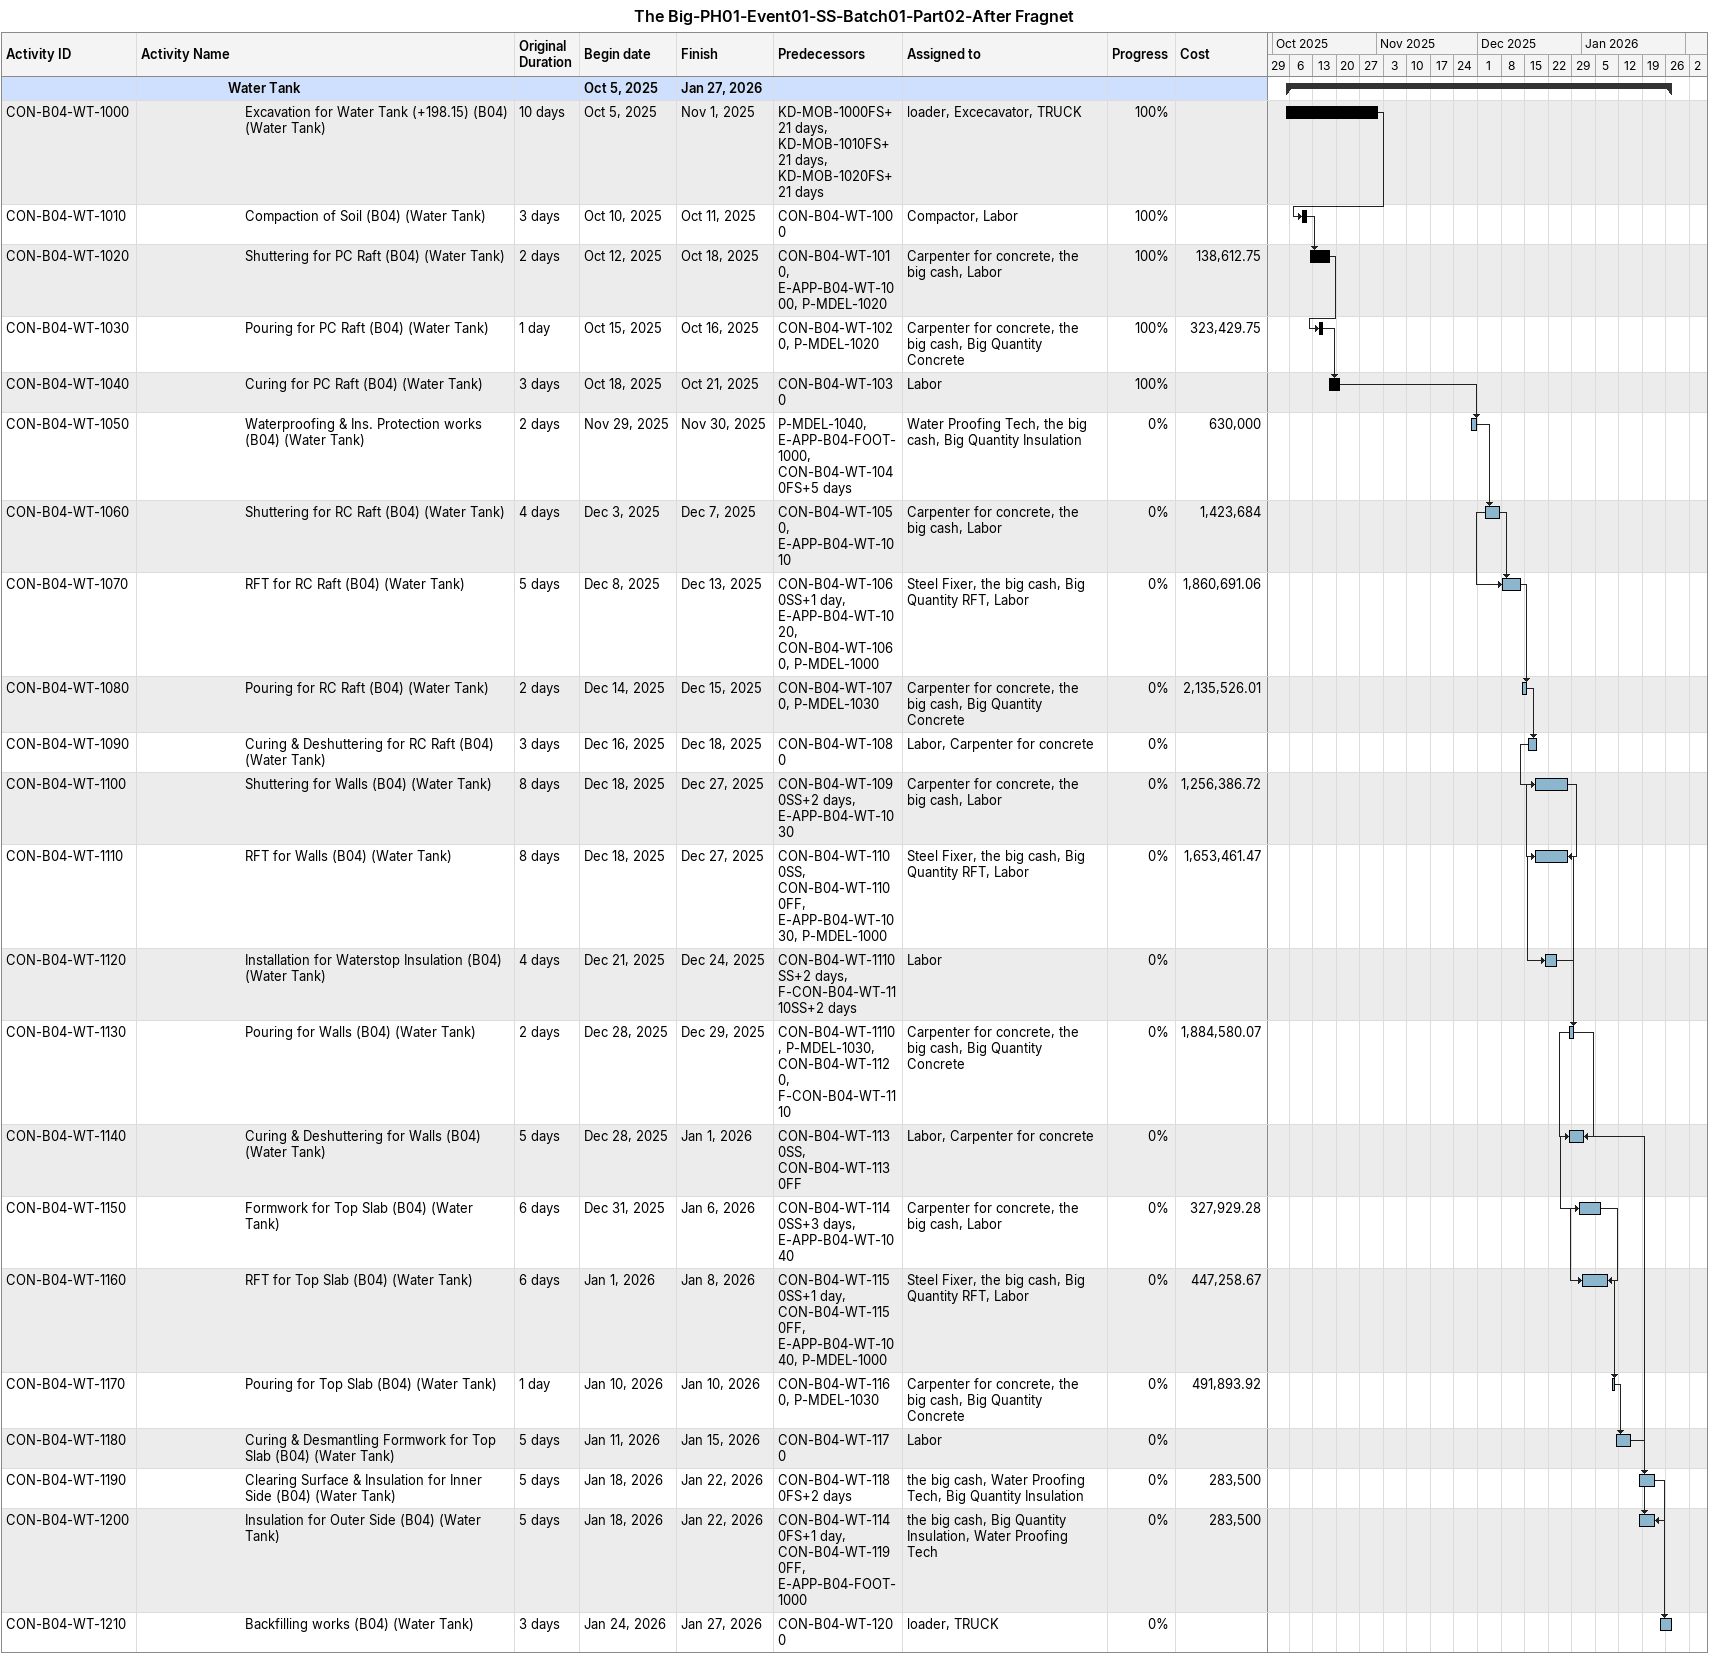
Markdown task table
The Big-PH01-Event01-SS-Batch01-Part02-After Fragnet

| ID | Level | Task | Original duration | Start | Finish | Predecessors | Resources | % complete | Cost |
|---|---|---|---|---|---|---|---|---|---|
|  | 6 | **Water Tank** |  | 2025-10-05 | 2026-01-27 |  |  |  |  |
| CON-B04-WT-1000 | 7 | Excavation for Water Tank (+198.15) (B04) (Water Tank) | 10d | 2025-10-05 | 2025-11-01 | KD-MOB-1000FS+21d, KD-MOB-1010FS+21d, KD-MOB-1020FS+21d | loader, Excecavator, TRUCK | 100 |  |
| CON-B04-WT-1010 | 7 | Compaction of Soil (B04) (Water Tank) | 3d | 2025-10-10 | 2025-10-11 | CON-B04-WT-1000 | Compactor, Labor | 100 |  |
| CON-B04-WT-1020 | 7 | Shuttering for PC Raft (B04) (Water Tank) | 2d | 2025-10-12 | 2025-10-18 | CON-B04-WT-1010, E-APP-B04-WT-1000, P-MDEL-1020 | Carpenter for concrete, the big cash, Labor | 100 | 138612.75 |
| CON-B04-WT-1030 | 7 | Pouring for PC Raft (B04) (Water Tank) | 1d | 2025-10-15 | 2025-10-16 | CON-B04-WT-1020, P-MDEL-1020 | Carpenter for concrete, the big cash, Big Quantity Concrete | 100 | 323429.75 |
| CON-B04-WT-1040 | 7 | Curing for PC Raft (B04) (Water Tank) | 3d | 2025-10-18 | 2025-10-21 | CON-B04-WT-1030 | Labor | 100 |  |
| CON-B04-WT-1050 | 7 | Waterproofing & Ins. Protection works (B04) (Water Tank) | 2d | 2025-11-29 | 2025-11-30 | P-MDEL-1040, E-APP-B04-FOOT-1000, CON-B04-WT-1040FS+5d | Water Proofing Tech, the big cash, Big Quantity Insulation | 0 | 630000 |
| CON-B04-WT-1060 | 7 | Shuttering for RC Raft (B04) (Water Tank) | 4d | 2025-12-03 | 2025-12-07 | CON-B04-WT-1050, E-APP-B04-WT-1010 | Carpenter for concrete, the big cash, Labor | 0 | 1423684 |
| CON-B04-WT-1070 | 7 | RFT for RC Raft (B04) (Water Tank) | 5d | 2025-12-08 | 2025-12-13 | CON-B04-WT-1060SS+1d, E-APP-B04-WT-1020, CON-B04-WT-1060, P-MDEL-1000 | Steel Fixer, the big cash, Big Quantity RFT, Labor | 0 | 1860691.06 |
| CON-B04-WT-1080 | 7 | Pouring for RC Raft (B04) (Water Tank) | 2d | 2025-12-14 | 2025-12-15 | CON-B04-WT-1070, P-MDEL-1030 | Carpenter for concrete, the big cash, Big Quantity Concrete | 0 | 2135526.01 |
| CON-B04-WT-1090 | 7 | Curing & Deshuttering for RC Raft (B04) (Water Tank) | 3d | 2025-12-16 | 2025-12-18 | CON-B04-WT-1080 | Labor, Carpenter for concrete | 0 |  |
| CON-B04-WT-1100 | 7 | Shuttering for Walls (B04) (Water Tank) | 8d | 2025-12-18 | 2025-12-27 | CON-B04-WT-1090SS+2d, E-APP-B04-WT-1030 | Carpenter for concrete, the big cash, Labor | 0 | 1256386.72 |
| CON-B04-WT-1110 | 7 | RFT for Walls (B04) (Water Tank) | 8d | 2025-12-18 | 2025-12-27 | CON-B04-WT-1100SS, CON-B04-WT-1100FF, E-APP-B04-WT-1030, P-MDEL-1000 | Steel Fixer, the big cash, Big Quantity RFT, Labor | 0 | 1653461.47 |
| CON-B04-WT-1120 | 7 | Installation for Waterstop Insulation (B04) (Water Tank) | 4d | 2025-12-21 | 2025-12-24 | CON-B04-WT-1110SS+2d, F-CON-B04-WT-1110SS+2d | Labor | 0 |  |
| CON-B04-WT-1130 | 7 | Pouring for Walls (B04) (Water Tank) | 2d | 2025-12-28 | 2025-12-29 | CON-B04-WT-1110, P-MDEL-1030, CON-B04-WT-1120, F-CON-B04-WT-1110 | Carpenter for concrete, the big cash, Big Quantity Concrete | 0 | 1884580.07 |
| CON-B04-WT-1140 | 7 | Curing & Deshuttering for Walls (B04) (Water Tank) | 5d | 2025-12-28 | 2026-01-01 | CON-B04-WT-1130SS, CON-B04-WT-1130FF | Labor, Carpenter for concrete | 0 |  |
| CON-B04-WT-1150 | 7 | Formwork for Top Slab (B04) (Water Tank) | 6d | 2025-12-31 | 2026-01-06 | CON-B04-WT-1140SS+3d, E-APP-B04-WT-1040 | Carpenter for concrete, the big cash, Labor | 0 | 327929.28 |
| CON-B04-WT-1160 | 7 | RFT for Top Slab (B04) (Water Tank) | 6d | 2026-01-01 | 2026-01-08 | CON-B04-WT-1150SS+1d, CON-B04-WT-1150FF, E-APP-B04-WT-1040, P-MDEL-1000 | Steel Fixer, the big cash, Big Quantity RFT, Labor | 0 | 447258.67 |
| CON-B04-WT-1170 | 7 | Pouring for Top Slab (B04) (Water Tank) | 1d | 2026-01-10 | 2026-01-10 | CON-B04-WT-1160, P-MDEL-1030 | Carpenter for concrete, the big cash, Big Quantity Concrete | 0 | 491893.92 |
| CON-B04-WT-1180 | 7 | Curing & Desmantling Formwork for Top Slab (B04) (Water Tank) | 5d | 2026-01-11 | 2026-01-15 | CON-B04-WT-1170 | Labor | 0 |  |
| CON-B04-WT-1190 | 7 | Clearing Surface & Insulation for Inner Side (B04) (Water Tank) | 5d | 2026-01-18 | 2026-01-22 | CON-B04-WT-1180FS+2d | the big cash, Water Proofing Tech, Big Quantity Insulation | 0 | 283500 |
| CON-B04-WT-1200 | 7 | Insulation for Outer Side (B04) (Water Tank) | 5d | 2026-01-18 | 2026-01-22 | CON-B04-WT-1140FS+1d, CON-B04-WT-1190FF, E-APP-B04-FOOT-1000 | the big cash, Big Quantity Insulation, Water Proofing Tech | 0 | 283500 |
| CON-B04-WT-1210 | 7 | Backfilling works (B04) (Water Tank) | 3d | 2026-01-24 | 2026-01-27 | CON-B04-WT-1200 | loader, TRUCK | 0 |  |
